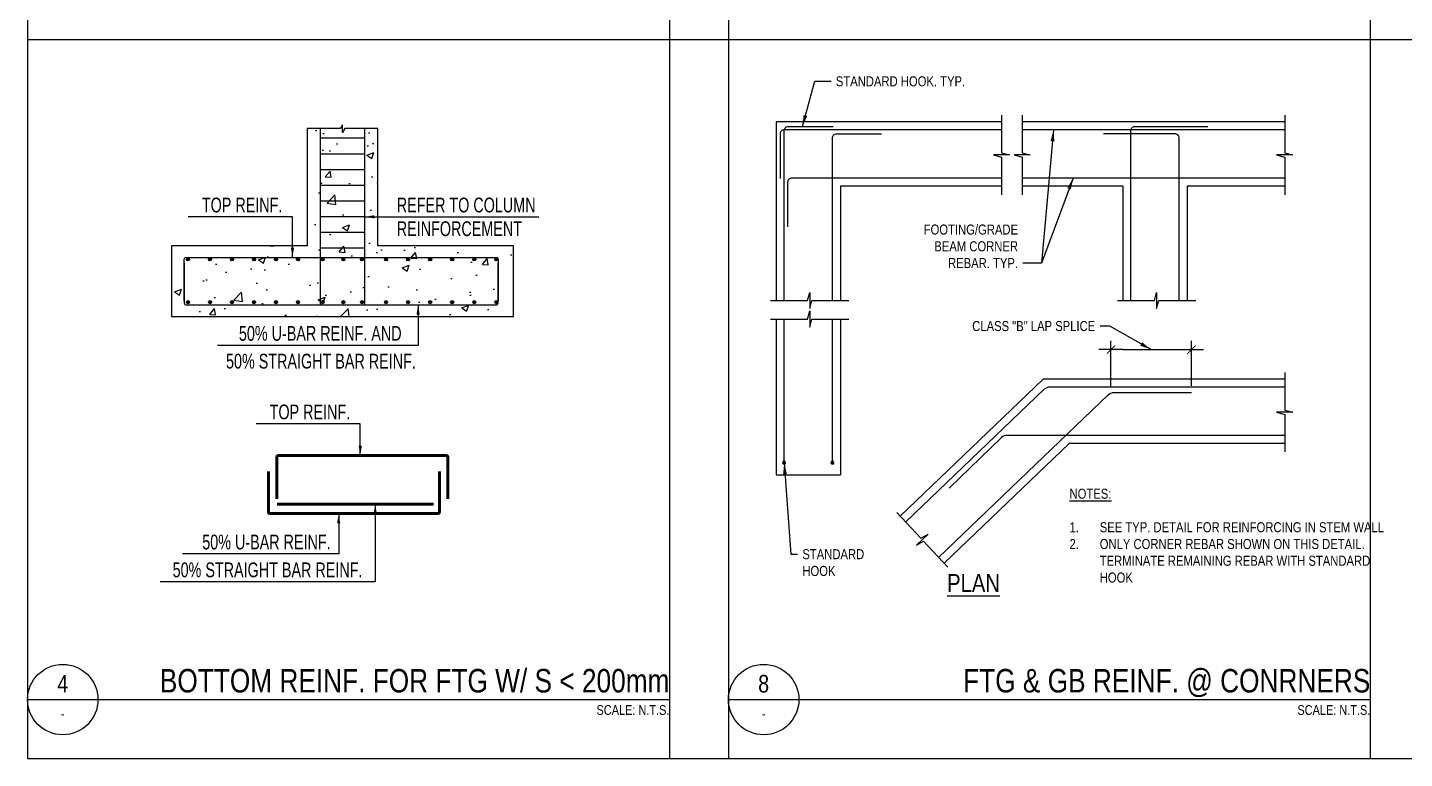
# Model space of a CAD drawing. Header units: millimetres. Extents: x 1990 to 90214, y -16050 to 57150.
# Drawn here: x 2250 to 37268, y -16050 to 2552 of the extents above; entities that cross this region are included whole.
import ezdxf
from ezdxf.enums import TextEntityAlignment as Align

# ---------------------------------------------------------------- set-up
doc = ezdxf.new("R2010")
doc.units = ezdxf.units.MM
for name, color, linetype in [('0_Hatch_PA', 7, 'Continuous'), ('S-DIM', 1, 'Continuous'), ('S-G-BREK', 2, 'Continuous'), ('S-G-DIMS', 1, 'Continuous'), ('S-G-LEDR', 2, 'Continuous'), ('S-G-MEDM', 3, 'Continuous'), ('S-G-RBAR', 7, 'Continuous'), ('S-G-STTL', 4, 'Continuous'), ('S-G-TEXT', 3, 'Continuous'), ('S-G-THCK', 6, 'Continuous'), ('S-G-TITL', 7, 'Continuous'), ('S-G-TITLREF', 4, 'Continuous')]:
    doc.layers.add(name, color=color, linetype=linetype)
for name, color, linetype, lineweight in [('A-DETL', 90, 'Continuous', 9), ('A-FLOR-IDEN', 11, 'Continuous', 9), ('S-SLAB', 3, 'Continuous', 13)]:
    doc.layers.add(name, color=color, linetype=linetype, lineweight=lineweight)
doc.layers.add('NPLT-JLA', color=193, linetype='Continuous', plot=False)
doc.styles.add('ARIAL', font='arial.ttf', dxfattribs={"width": 0.8})
doc.styles.add('Arial Narrow_1', font='ARIALN.TTF', dxfattribs={"height": 187.5})
doc.styles.add('ROMANS', font='ROMANS.shx', dxfattribs={"width": 0.8})
doc.dimstyles.new('ARIALDIMS', dxfattribs={"dimscale": 12, "dimtxt": 20, "dimasz": 19.5, "dimexe": 2.25, "dimexo": 1.75, "dimgap": 10, "dimtad": 1, "dimzin": 3, "dimdsep": 46, "dimtxsty": 'ARIAL', "dimblk1": 'nyatick', "dimblk2": 'nyatick', "dimsah": 1, "dimcen": 2.25, "dimclrd": 1, "dimclre": 1, "dimclrt": 2, "dimadec": 0, "dimazin": 0, "dimtfac": 1, "dimtmove": 0, "dimatfit": 3, "dimfxl": 1, "dimfrac": 2, "dimtolj": 1, "dimtzin": 0, "dimarcsym": 0})
doc.dimstyles.new('DIM-50', dxfattribs={"dimscale": 0.05, "dimtxt": 2.5, "dimasz": 2.5, "dimexe": 2, "dimexo": 2, "dimgap": 1, "dimtad": 1, "dimdec": 0, "dimlfac": 1000, "dimzin": 0, "dimdsep": 46, "dimtxsty": 'ROMANS', "dimblk": 'ARCHTICK', "dimcen": 1, "dimclrd": 1, "dimclre": 1, "dimclrt": 3, "dimadec": 0, "dimazin": 0, "dimtfac": 1, "dimtdec": 0, "dimtix": 1, "dimtmove": 1, "dimatfit": 3, "dimfxl": 1, "dimtolj": 1, "dimtzin": 0, "dimarcsym": 0})

# ---------------------------------------------------------------- blocks, each defined once
blk = doc.blocks.new('nyatick')
at = {"layer": 'S-G-DIMS'}
blk.add_line((-1.01, 0), (1, 0), dxfattribs=at)
at = {"layer": 'S-G-DIMS', "const_width": 0.08}
blk.add_lwpolyline([(0.34, 0.34), (-0.34, -0.34)], dxfattribs=at)
blk = doc.blocks.new('_ARCHTICK')
at = {"color": 0, "linetype": 'ByBlock', "const_width": 0.15}
blk.add_lwpolyline([(-0.5, -0.5), (0.5, 0.5)], dxfattribs=at)
blk = doc.blocks.new('A$C18c24298')
at = {"layer": 'S-G-BREK'}
for points in [[(-7003, -1098), (-7003, -1864), (-6839, -1907), (-7167, -1907), (-7003, -1951), (-7003, -2717)], [(-6584, -1098), (-6584, -1864), (-6421, -1907), (-6748, -1907), (-6584, -1951), (-6584, -2717)], [(-1241, -1098), (-1241, -1864), (-1077, -1907), (-1405, -1907), (-1241, -1951), (-1241, -2717)], [(-11701, -4872), (-10949, -4872), (-10905, -4708), (-10905, -5035), (-10861, -4872), (-10109, -4872)], [(-4643, -4872), (-3890, -4872), (-3847, -4708), (-3847, -5035), (-3803, -4872), (-3051, -4872)], [(-11701, -5248), (-10949, -5248), (-10905, -5084), (-10905, -5411), (-10861, -5248), (-10109, -5248)], [(-1241, -6336), (-1241, -7102), (-1077, -7146), (-1405, -7146), (-1241, -7190), (-1241, -7955)], [(-9135, -9184), (-8646, -9709), (-8497, -9629), (-8736, -9852), (-8587, -9773), (-8098, -10298)]]:
    blk.add_lwpolyline(points, dxfattribs=at)
at = {"layer": 'S-G-DIMS', "color": 1}
for p, q in [((-4778, -6618), (-4778, -5694)), ((-4532, -5871), (-3385, -5871)), ((-3139, -6607), (-3139, -5694))]:
    blk.add_line(p, q, dxfattribs=at)
at = {"layer": 'S-G-MEDM'}
for p, q in [((-7015, -1232), (-11589, -1232)), ((-11589, -1232), (-11589, -4872)), ((-1236, -1232), (-6565, -1232)), ((-7015, -2542), (-10279, -2542)), ((-10279, -2542), (-10279, -4872)), ((-4536, -2542), (-6565, -2542)), ((-4536, -2542), (-4536, -4862)), ((-3226, -2542), (-3226, -4862)), ((-1236, -2542), (-3226, -2542)), ((-11589, -5248), (-11589, -8423)), ((-10279, -5248), (-10279, -8423)), ((-6153, -6470), (-9063, -9261)), ((-1236, -6470), (-6153, -6470)), ((-5626, -7780), (-8171, -10220)), ((-1241, -7780), (-5626, -7780)), ((-11589, -8423), (-10279, -8423))]:
    blk.add_line(p, q, dxfattribs=at)
at = {"layer": 'S-G-RBAR'}
for points in [[(-11456, -8173, 1), (-11395, -8173, 1), (-11456, -8173, 1), (-11405, -8173, 1), (-11446, -8173, 1), (-11415, -8173, 1), (-11435, -8173, 1), (-11425, -8173)], [(-10473, -8173, 1), (-10412, -8173, 1), (-10473, -8173, 1), (-10422, -8173, 1), (-10463, -8173, 1), (-10432, -8173, 1), (-10453, -8173, 1), (-10442, -8173)]]:
    blk.add_lwpolyline(points, format="xyb", dxfattribs=at)
at = {"layer": 'S-G-THCK'}
for p, q in [((-7000, -7662), (-8071, -8689)), ((-1241, -7617), (-6887, -7617))]:
    blk.add_line(p, q, dxfattribs=at)
for points in [[(-7003, -1396), (-11425, -1396, 0.414214), (-11507, -1478), (-11507, -2388)], [(-11425, -4872), (-11425, -1412, -0.414214), (-11343, -1330), (-10427, -1330)], [(-4373, -4872), (-4373, -1412, -0.414214), (-4291, -1330), (-2804, -1330)], [(-10442, -4872), (-10442, -1560, -0.414214), (-10361, -1478), (-9444, -1478)], [(-3390, -4872), (-3390, -1560, 0.414214), (-3472, -1478), (-4929, -1478)], [(-7003, -2378), (-11273, -2378, 0.414214), (-11355, -2460), (-11355, -3371)], [(-1241, -6634), (-6022, -6634, 0.193468), (-6135, -6679), (-8952, -9380)], [(-8282, -10100), (-4830, -6790, -0.193468), (-4717, -6744), (-3139, -6744)]]:
    blk.add_lwpolyline(points, format="xyb", dxfattribs=at)
for points in [[(-1241, -1396), (-6584, -1396)], [(-1241, -2378), (-6584, -2378)], [(-11425, -8173), (-11425, -5248)], [(-10442, -8173), (-10442, -5248)]]:
    blk.add_lwpolyline(points, dxfattribs=at)
blk.add_arc((-6887, -7780), 164, 90, 133.7986, dxfattribs=at)
at = {"layer": 'S-G-DIMS', "color": 1, "xscale": 245.6896551724118, "yscale": 245.6896551724118, "zscale": 245.6896551724118, "rotation": 180}
blk.add_blockref('nyatick', (-4778, -5871), dxfattribs=at)
at = {"layer": 'S-G-DIMS', "color": 1, "xscale": 245.6896551724118, "yscale": 245.6896551724118, "zscale": 245.6896551724118}
blk.add_blockref('nyatick', (-3139, -5871), dxfattribs=at)
at = {"layer": 'S-G-LEDR', "color": 3, "char_height": 204.74, "style": 'ARIAL'}
for s, insert, width, attachment_point in [('STANDARD HOOK. TYP.', (-10374, -306), 4683.79, 1), ('FOOTING/GRADE BEAM CORNER REBAR. TYP.', (-6667, -4211), 2520.72, 9), ('CLASS "B" LAP SPLICE', (-5097, -5496), 3496.1, 9), ('{\\LNOTES:\\P}\\P\\pxi-3,l3,t3;1.^ISEE TYP. DETAIL FOR REINFORCING IN STEM WALL\\P2.^IONLY CORNER REBAR SHOWN ON THIS DETAIL. TERMINATE REMAINING REBAR WITH STANDARD HOOK ', (-5619, -8702), 6314, 1), ('STANDARD HOOK', (-11055, -9933), 1655.25, 1)]:
    blk.add_mtext(s, dxfattribs=dict(at, insert=insert, width=width, attachment_point=attachment_point))
at = {"layer": 'S-G-STTL', "style": 'ARIAL', "width": 0.8}
blk.add_text('%%UPLAN', height=368.5, dxfattribs=at).set_placement((-8110, -10807))
at = {"layer": 'S-G-LEDR', "annotation_type": 0, "has_hookline": 1}
for points, hookline_direction in [([(-11054, -1330), (-10803, -408), (-10472, -408)], 0), ([(-5547, -2378), (-6192, -4109), (-6569, -4109)], 1), ([(-3958, -5871), (-4801, -5393), (-4998, -5393)], 1), ([(-11425, -8173), (-11288, -10035), (-11154, -10035)], 0)]:
    blk.add_leader(points, dimstyle='ARIALDIMS', override={"dimgap": 0.05, "dimtad": 0}, dxfattribs=dict(at, hookline_direction=hookline_direction))
at = {"layer": 'S-G-LEDR'}
blk.add_leader([(-5945, -1396), (-6192, -4109)], dimstyle='ARIALDIMS', override={"dimgap": 0.05, "dimtad": 0}, dxfattribs=at)

msp = doc.modelspace()

# ---------------------------------------------------------------- hatches: boundary and pattern name
at = {"layer": '0_Hatch_PA'}
h = msp.add_hatch(dxfattribs=at)
h.set_pattern_fill('AR-CONC', color=1, scale=10)
h.set_pattern_definition([(50, (-3e-05, -54900), (1821.847, -159.39), [190.5, -2095.5]), (355, (-3e-05, -54900), (-352.434, 1910.57), [152.4, -1676.406]), (100.4514, (151.8, -54913.3), (1469.41, 1751.18), [161.9, -1780.9]), (46.184, (-3e-05, -54392), (2710.79, -420.42), [285.75, -3143.25]), (96.6356, (226, -54427), (2374.04, 2474.26), [242.85, -2671.36]), (351.184, (-3e-05, -54392), (2374.04, 2474.26), [228.6, -2514.6]), (21, (254, -54519), (1516.144, -1022.65), [190.5, -2095.5]), (326, (254, -54519), (618.02, 1841.88), [152.4, -1676.4]), (71.4514, (380.3, -54604.2), (2134.164, 819.23), [161.9, -1780.9]), (37.5, (-3e-05, -54900), (30.886, 845.5504), [0, -1656.08, 0, -1701.8, 0, -1682.75]), (7.5, (-3e-05, -54900), (668.197, 1001.806), [0, -970.28, 0, -1617.98, 0, -641.35]), (327.5, (-566.4, -54900), (1355.906, -57.2874), [0, -635, 0, -1981.2, 0, -2628.9]), (317.5, (-820.4, -54900), (1481.292, 254.265), [0, -825.5, 0, -1315.72, 0, -1866.9])])
h.paths.add_polyline_path([(10822.049, -3296.593), (9692.747, -3296.593), (9692.747, -4508.315), (10822.049, -4508.315)], flags=17)
edge = h.paths.add_edge_path(flags=16)
edge.add_arc((10281.758, -4437.464), 38.641, 0, 360)
edge = h.paths.add_edge_path(flags=16)
edge.add_arc((10755.066, -4437.464), 38.641, 0, 360)
edge = h.paths.add_edge_path(flags=16)
edge.add_arc((9753.866, -4437.464), 38.641, 0, 360)
edge = h.paths.add_edge_path(flags=16)
edge.add_arc((10281.758, -3350.999), 38.641, 0, 360)
edge = h.paths.add_edge_path(flags=16)
edge.add_arc((10755.066, -3350.999), 38.641, 0, 360)
edge = h.paths.add_edge_path(flags=16)
edge.add_arc((9753.866, -3350.999), 38.641, 0, 360)
edge = h.paths.add_edge_path(flags=17)
edge.add_arc((14165.641, -3346.593), 50, 0, 90)
edge.add_line((14165.641, -3296.593), (10822.049, -3296.593))
edge.add_line((10822.049, -3296.593), (10822.049, -4508.315))
edge.add_line((10822.049, -4508.315), (14165.641, -4508.315))
edge.add_arc((14165.641, -4458.315), 50, 270, 360)
edge.add_line((14215.641, -4458.315), (14215.641, -3434.184))
edge.add_line((14215.641, -3434.184), (14215.641, -3346.593))
edge = h.paths.add_edge_path(flags=16)
edge.add_arc((11369.487, -3350.999), 38.641, 0, 360)
edge = h.paths.add_edge_path(flags=16)
edge.add_arc((11369.487, -4437.464), 38.641, 0, 360)
edge = h.paths.add_edge_path(flags=16)
edge.add_arc((11929.487, -3350.999), 38.641, 0, 360)
edge = h.paths.add_edge_path(flags=16)
edge.add_arc((11929.487, -4437.464), 38.641, 0, 360)
edge = h.paths.add_edge_path(flags=16)
edge.add_arc((12489.487, -3350.999), 38.641, 0, 360)
edge = h.paths.add_edge_path(flags=16)
edge.add_arc((12489.487, -4437.464), 38.641, 0, 360)
edge = h.paths.add_edge_path(flags=16)
edge.add_arc((13049.487, -3350.999), 38.641, 0, 360)
edge = h.paths.add_edge_path(flags=16)
edge.add_arc((13049.487, -4437.464), 38.641, 0, 360)
edge = h.paths.add_edge_path(flags=16)
edge.add_arc((13609.487, -3350.999), 38.641, 0, 360)
edge = h.paths.add_edge_path(flags=16)
edge.add_arc((13609.487, -4437.464), 38.641, 0, 360)
edge = h.paths.add_edge_path(flags=16)
edge.add_arc((14169.487, -3350.999), 38.641, 0, 360)
edge = h.paths.add_edge_path(flags=16)
edge.add_arc((14169.487, -4437.464), 38.641, 0, 360)
edge = h.paths.add_edge_path(flags=17)
edge.add_line((9692.747, -3296.593), (6284.759, -3296.593))
edge.add_arc((6284.759, -3346.593), 50, 90, 180)
edge.add_line((6234.759, -3346.593), (6234.759, -4399.524))
edge.add_line((6234.759, -4399.524), (6234.759, -4458.315))
edge.add_arc((6284.759, -4458.315), 50, 180, 270)
edge.add_line((6284.759, -4508.315), (9692.747, -4508.315))
edge.add_line((9692.747, -4508.315), (9692.747, -3296.593))
edge = h.paths.add_edge_path(flags=16)
edge.add_arc((9129.487, -3350.999), 38.641, 0, 360)
edge = h.paths.add_edge_path(flags=16)
edge.add_arc((9129.487, -4437.464), 38.641, 0, 360)
edge = h.paths.add_edge_path(flags=16)
edge.add_arc((8569.487, -3350.999), 38.641, 0, 360)
edge = h.paths.add_edge_path(flags=16)
edge.add_arc((8569.487, -4437.464), 38.641, 0, 360)
edge = h.paths.add_edge_path(flags=16)
edge.add_arc((8009.487, -3350.999), 38.641, 0, 360)
edge = h.paths.add_edge_path(flags=16)
edge.add_arc((8009.487, -4437.464), 38.641, 0, 360)
edge = h.paths.add_edge_path(flags=16)
edge.add_arc((7449.487, -3350.999), 38.641, 0, 360)
edge = h.paths.add_edge_path(flags=16)
edge.add_arc((7449.487, -4437.464), 38.641, 0, 360)
edge = h.paths.add_edge_path(flags=16)
edge.add_arc((6889.487, -3350.999), 38.641, 0, 360)
edge = h.paths.add_edge_path(flags=16)
edge.add_arc((6889.487, -4437.464), 38.641, 0, 360)
edge = h.paths.add_edge_path(flags=16)
edge.add_arc((6329.487, -3350.999), 38.641, 0, 360)
edge = h.paths.add_edge_path(flags=16)
edge.add_arc((6329.487, -4437.464), 38.641, 0, 360)
edge = h.paths.add_edge_path()
edge.add_arc((6284.759, -3346.593), 50, 90, 180, ccw=False)
edge.add_line((6284.759, -3296.593), (9692.747, -3296.593))
edge.add_line((9692.747, -3296.593), (9692.747, -21.72))
edge.add_line((9692.747, -21.72), (9357.742, -21.72))
edge.add_line((9357.742, -21.72), (9357.742, -3002.797))
edge.add_line((9357.742, -3002.797), (5907.742, -3002.797))
edge.add_line((5907.742, -3002.797), (5907.742, -4802.111))
edge.add_line((5907.742, -4802.111), (14607.054, -4802.111))
edge.add_line((14607.054, -4802.111), (14607.054, -3002.797))
edge.add_line((14607.054, -3002.797), (11157.055, -3002.797))
edge.add_line((11157.055, -3002.797), (11157.055, -21.253))
edge.add_line((11157.055, -21.253), (10822.049, -21.253))
edge.add_line((10822.049, -21.253), (10822.049, -3296.593))
edge.add_line((10822.049, -3296.593), (14165.641, -3296.593))
edge.add_arc((14165.641, -3346.593), 50, 0, 90, ccw=False)
edge.add_line((14215.641, -3346.593), (14215.641, -4400.095))
edge.add_line((14215.641, -4400.095), (14215.641, -4458.315))
edge.add_arc((14165.641, -4458.315), 50, -90, 0, ccw=False)
edge.add_line((14165.641, -4508.315), (6284.759, -4508.315))
edge.add_arc((6284.759, -4458.315), 50, 180, 270, ccw=False)
edge.add_line((6234.759, -4458.315), (6234.759, -3434.184))
edge.add_line((6234.759, -3434.184), (6234.759, -3346.593))
h.paths.add_polyline_path([(10822.049, -3058.833), (9692.747, -3058.833), (9692.747, -3296.593), (10822.049, -3296.593)], flags=17)
h.paths.add_polyline_path([(10822.049, -2658.833), (9692.747, -2658.833), (9692.747, -3058.833), (10822.049, -3058.833)], flags=17)
h.paths.add_polyline_path([(10822.049, -2258.833), (9692.747, -2258.833), (9692.747, -2658.833), (10822.049, -2658.833)], flags=17)
h.paths.add_polyline_path([(10822.049, -1858.833), (9692.747, -1858.833), (9692.747, -2258.833), (10822.049, -2258.833)], flags=17)
h.paths.add_polyline_path([(10822.049, -1458.833), (9692.747, -1458.833), (9692.747, -1858.833), (10822.049, -1858.833)], flags=17)
h.paths.add_polyline_path([(10822.049, -1058.833), (9692.747, -1058.833), (9692.747, -1458.833), (10822.049, -1458.833)], flags=17)
h.paths.add_polyline_path([(10822.049, -658.833), (9692.747, -658.833), (9692.747, -1058.833), (10822.049, -1058.833)], flags=17)
h.paths.add_polyline_path([(10822.049, -258.833), (9692.747, -258.833), (9692.747, -658.833), (10822.049, -658.833)], flags=17)
h.paths.add_polyline_path([(10822.049, -21.253), (10316.289, -21.253), (10257.398, -120.388), (10257.398, 77.881), (10198.508, -21.72), (9692.747, -21.72), (9692.747, -258.833), (10822.049, -258.833)])
at = {"layer": 'S-SLAB'}
h = msp.add_hatch(color=256, dxfattribs=at)
h.dxf.hatch_style = 1
h.paths.add_polyline_path([(6368.128, -3350.999, -1), (6290.846, -3350.999, -1)])
h = msp.add_hatch(color=256, dxfattribs=at)
h.dxf.hatch_style = 1
h.paths.add_polyline_path([(6928.128, -3350.999, -1), (6850.846, -3350.999, -1)])
h = msp.add_hatch(color=256, dxfattribs=at)
h.dxf.hatch_style = 1
h.paths.add_polyline_path([(7488.128, -3350.999, -1), (7410.846, -3350.999, -1)])
h = msp.add_hatch(color=256, dxfattribs=at)
h.dxf.hatch_style = 1
h.paths.add_polyline_path([(8048.128, -3350.999, -1), (7970.846, -3350.999, -1)])
h = msp.add_hatch(color=256, dxfattribs=at)
h.dxf.hatch_style = 1
h.paths.add_polyline_path([(8608.128, -3350.999, -1), (8530.846, -3350.999, -1)])
h = msp.add_hatch(color=256, dxfattribs=at)
h.dxf.hatch_style = 1
h.paths.add_polyline_path([(9168.128, -3350.999, -1), (9090.846, -3350.999, -1)])
h = msp.add_hatch(color=256, dxfattribs=at)
h.dxf.hatch_style = 1
h.paths.add_polyline_path([(9715.225, -3350.999, 1), (9792.507, -3350.999, 1)])
h = msp.add_hatch(color=256, dxfattribs=at)
h.dxf.hatch_style = 1
h.paths.add_polyline_path([(10243.117, -3350.999, 1), (10320.399, -3350.999, 1)])
h = msp.add_hatch(color=256, dxfattribs=at)
h.dxf.hatch_style = 1
h.paths.add_polyline_path([(10716.425, -3350.999, 1), (10793.707, -3350.999, 1)])
h = msp.add_hatch(color=256, dxfattribs=at)
h.dxf.hatch_style = 1
h.paths.add_polyline_path([(11408.128, -3350.999, -1), (11330.846, -3350.999, -1)])
h = msp.add_hatch(color=256, dxfattribs=at)
h.dxf.hatch_style = 1
h.paths.add_polyline_path([(11968.128, -3350.999, -1), (11890.846, -3350.999, -1)])
h = msp.add_hatch(color=256, dxfattribs=at)
h.dxf.hatch_style = 1
h.paths.add_polyline_path([(12528.128, -3350.999, -1), (12450.846, -3350.999, -1)])
h = msp.add_hatch(color=256, dxfattribs=at)
h.dxf.hatch_style = 1
h.paths.add_polyline_path([(13088.128, -3350.999, -1), (13010.846, -3350.999, -1)])
h = msp.add_hatch(color=256, dxfattribs=at)
h.dxf.hatch_style = 1
h.paths.add_polyline_path([(13648.128, -3350.999, -1), (13570.846, -3350.999, -1)])
h = msp.add_hatch(color=256, dxfattribs=at)
h.dxf.hatch_style = 1
h.paths.add_polyline_path([(14208.128, -3350.999, -1), (14130.846, -3350.999, -1)])
h = msp.add_hatch(color=256, dxfattribs=at)
h.dxf.hatch_style = 1
h.paths.add_polyline_path([(6368.128, -4437.464, 1), (6290.846, -4437.464, 1)])
h = msp.add_hatch(color=256, dxfattribs=at)
h.dxf.hatch_style = 1
h.paths.add_polyline_path([(6928.128, -4437.464, 1), (6850.846, -4437.464, 1)])
h = msp.add_hatch(color=256, dxfattribs=at)
h.dxf.hatch_style = 1
h.paths.add_polyline_path([(7488.128, -4437.464, 1), (7410.846, -4437.464, 1)])
h = msp.add_hatch(color=256, dxfattribs=at)
h.dxf.hatch_style = 1
h.paths.add_polyline_path([(8048.128, -4437.464, 1), (7970.846, -4437.464, 1)])
h = msp.add_hatch(color=256, dxfattribs=at)
h.dxf.hatch_style = 1
h.paths.add_polyline_path([(8608.128, -4437.464, 1), (8530.846, -4437.464, 1)])
h = msp.add_hatch(color=256, dxfattribs=at)
h.dxf.hatch_style = 1
h.paths.add_polyline_path([(9168.128, -4437.464, 1), (9090.846, -4437.464, 1)])
h = msp.add_hatch(color=256, dxfattribs=at)
h.dxf.hatch_style = 1
h.paths.add_polyline_path([(9792.507, -4437.464, 1), (9715.225, -4437.464, 1)])
h = msp.add_hatch(color=256, dxfattribs=at)
h.dxf.hatch_style = 1
h.paths.add_polyline_path([(10320.399, -4437.464, 1), (10243.117, -4437.464, 1)])
h = msp.add_hatch(color=256, dxfattribs=at)
h.dxf.hatch_style = 1
h.paths.add_polyline_path([(10793.707, -4437.464, 1), (10716.425, -4437.464, 1)])
h = msp.add_hatch(color=256, dxfattribs=at)
h.dxf.hatch_style = 1
h.paths.add_polyline_path([(11408.128, -4437.464, 1), (11330.846, -4437.464, 1)])
h = msp.add_hatch(color=256, dxfattribs=at)
h.dxf.hatch_style = 1
h.paths.add_polyline_path([(11968.128, -4437.464, 1), (11890.846, -4437.464, 1)])
h = msp.add_hatch(color=256, dxfattribs=at)
h.dxf.hatch_style = 1
h.paths.add_polyline_path([(12528.128, -4437.464, 1), (12450.846, -4437.464, 1)])
h = msp.add_hatch(color=256, dxfattribs=at)
h.dxf.hatch_style = 1
h.paths.add_polyline_path([(13088.128, -4437.464, 1), (13010.846, -4437.464, 1)])
h = msp.add_hatch(color=256, dxfattribs=at)
h.dxf.hatch_style = 1
h.paths.add_polyline_path([(13648.128, -4437.464, 1), (13570.846, -4437.464, 1)])
h = msp.add_hatch(color=256, dxfattribs=at)
h.dxf.hatch_style = 1
h.paths.add_polyline_path([(14208.128, -4437.464, 1), (14130.846, -4437.464, 1)])

# ---------------------------------------------------------------- linework, layer by layer
at = {"layer": 'A-DETL', "lineweight": 50}
msp.add_line((12570.35, -9577.676), (8597.105, -9577.676), dxfattribs=at)
for points in [[(8586.932, -9441.883), (8586.932, -8388.952, -0.414213562), (8636.932, -8338.952), (12891.061, -8338.952, -0.414213562), (12941.061, -8388.952), (12941.061, -9442.454)], [(8374.465, -8744.317), (8374.465, -9768.448, 0.414213562), (8424.465, -9818.448), (12678.594, -9818.448, 0.414213562), (12728.594, -9768.448), (12728.594, -8744.317)]]:
    msp.add_lwpolyline(points, format="xyb", dxfattribs=at)
at = {"layer": 'NPLT-JLA'}
for p, q in [((2250, 57150), (2250, -16050)), ((18575, 57150), (18575, -16050)), ((20075, 57150), (20075, -16050)), ((36400, 57150), (36400, -16050)), ((2250, 2250), (89875, 2250)), ((2250, -16050), (89875, -16050))]:
    msp.add_line(p, q, dxfattribs=at)
at = {"layer": 'S-DIM'}
msp.add_lwpolyline([(11157.398, -21.253), (10316.289, -21.253), (10257.398, -120.388), (10257.398, 77.881), (10198.508, -21.72), (9357.398, -21.72)], dxfattribs=at)
at = {"layer": 'S-G-THCK'}
for p, q in [((9692.747, -21.253), (9692.747, -4508.315)), ((9692.747, -258.833), (10822.049, -258.833)), ((10822.049, -21.253), (10822.049, -4508.315)), ((9692.747, -658.833), (10822.049, -658.833)), ((9692.747, -1058.833), (10822.049, -1058.833)), ((9692.747, -1458.833), (10822.049, -1458.833)), ((9692.747, -1858.833), (10822.049, -1858.833)), ((9692.747, -2258.833), (10822.049, -2258.833)), ((9692.747, -2658.833), (10822.049, -2658.833)), ((9692.747, -3058.833), (10822.049, -3058.833))]:
    msp.add_line(p, q, dxfattribs=at)
for points in [[(6234.759, -4399.524), (6234.759, -3346.593, -0.414213562), (6284.759, -3296.593), (14165.641, -3296.593, -0.414213562), (14215.641, -3346.593), (14215.641, -4400.095)], [(6234.759, -3434.184), (6234.759, -4458.315, 0.414213562), (6284.759, -4508.315), (14165.641, -4508.315, 0.414213562), (14215.641, -4458.315), (14215.641, -3434.184)]]:
    msp.add_lwpolyline(points, format="xyb", dxfattribs=at)
at = {"layer": 'S-G-TITLREF'}
for p, q in [((2250, -14550), (18575, -14550)), ((20074.813, -14550), (36399.813, -14550))]:
    msp.add_line(p, q, dxfattribs=at)
for centre in [(3145.884, -14550), (20970.884, -14550)]:
    msp.add_circle(centre, 895.884, dxfattribs=at)
at = {"layer": 'S-SLAB'}
msp.add_lwpolyline([(9357.742, -21.72), (9357.742, -3002.797), (5907.742, -3002.797), (5907.742, -4802.111), (14607.054, -4802.111), (14607.054, -3002.797), (11157.055, -3002.797), (11157.055, -21.253)], dxfattribs=at)
for centre in [(6329.487, -3350.999), (6889.487, -3350.999), (7449.487, -3350.999), (8009.487, -3350.999), (8569.487, -3350.999), (9129.487, -3350.999), (9753.866, -3350.999), (10281.758, -3350.999), (10755.066, -3350.999), (11369.487, -3350.999), (11929.487, -3350.999), (12489.487, -3350.999), (13049.487, -3350.999), (13609.487, -3350.999), (14169.487, -3350.999), (6329.487, -4437.464), (6889.487, -4437.464), (7449.487, -4437.464), (8009.487, -4437.464), (8569.487, -4437.464), (9129.487, -4437.464), (9753.866, -4437.464), (10281.758, -4437.464), (10755.066, -4437.464), (11369.487, -4437.464), (11929.487, -4437.464), (12489.487, -4437.464), (13049.487, -4437.464), (13609.487, -4437.464), (14169.487, -4437.464)]:
    msp.add_circle(centre, 38.641, dxfattribs=at)

# ---------------------------------------------------------------- block references
at = {"layer": 'S-G-MEDM', "xscale": 1.25, "yscale": 1.25, "zscale": 1.25}
msp.add_blockref('A$C18c24298', (35774.378, 1693.581), dxfattribs=at)

# ---------------------------------------------------------------- texts
at = {"layer": 'A-FLOR-IDEN', "color": 3, "lineweight": 20, "style": 'Arial Narrow_1', "width": 0.85}
for s, p in [('TOP REINF.', (6683.19, -2152.228)), ('REFER TO COLUMN', (11640.952, -2152.228)), ('REINFORCEMENT', (11640.952, -2755.255)), ('50%%% U-BAR REINF. AND ', (7625.718, -5419.193)), ('50%%% STRAIGHT BAR REINF.', (7297.583, -6127.071)), ('TOP REINF.', (8407.481, -7418.271)), ('50%%% U-BAR REINF.', (6693.284, -10729.325)), ('50%%% STRAIGHT BAR REINF.', (5939.636, -11437.204))]:
    msp.add_text(s, height=375, dxfattribs=at).set_placement(p)
at = {"layer": 'S-G-TEXT', "color": 7, "char_height": 248.85672, "width": 1863.91779, "attachment_point": 3, "style": 'ARIAL'}
for insert in [(18575, -14691.92), (36400, -14691.92)]:
    msp.add_mtext('\\W0.8000;SCALE: N.T.S.', dxfattribs=dict(at, insert=insert))
at = {"layer": 'S-G-TITL', "char_height": 597.2561, "attachment_point": 3, "style": 'ARIAL'}
for s, insert, width in [('BOTTOM REINF. FOR FTG W/ S < 200mm', (18575, -13772.604), 13419.89318), ('FTG & GB REINF. @ CONRNERS', (36400, -13772.604), 14259.2115)]:
    msp.add_mtext(s, dxfattribs=dict(at, insert=insert, width=width))
at = {"layer": 'S-G-TITLREF', "style": 'ARIAL', "width": 0.8}
for s, height, p in [('4', 447.942, (3145.884, -14146.528)), ('8', 447.942, (20970.884, -14146.528)), ('-', 248.857, (3145.884, -14912.267)), ('-', 248.857, (20970.884, -14912.267))]:
    msp.add_text(s, height=height, dxfattribs=at).set_placement(p, align=Align.MIDDLE)

# ---------------------------------------------------------------- leaders
at = {"layer": 'S-DIM', "ltscale": 5}
for points in [[(8987.712, -3296.857), (8987.712, -2268.972), (6338.339, -2268.972)], [(10822.049, -2264.784), (11527.084, -2268.972), (15252.227, -2268.972)], [(12183.214, -4508.051), (12183.214, -5535.937), (7080.242, -5535.937)], [(10712.003, -8338.283), (10712.003, -7535.015), (8062.629, -7535.015)], [(11092.497, -9571.181), (11092.497, -11553.948), (5626.256, -11553.948)], [(10162.946, -9818.183), (10162.946, -10846.069), (6191.726, -10846.069)]]:
    msp.add_leader(points, dimstyle='DIM-50', override={"dimasz": 5000, "dimtad": 0}, dxfattribs=at)

doc.saveas('drawing.dxf')
